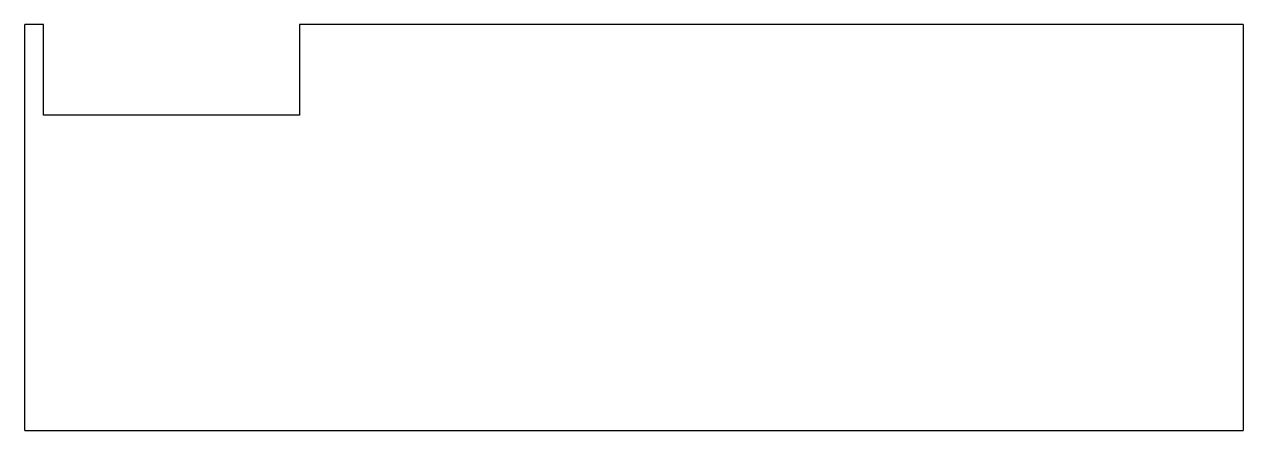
# Model space of a CAD drawing. Header units: metres. Extents: x 10 to 295, y 1 to 96.
import ezdxf

# ---------------------------------------------------------------- set-up
doc = ezdxf.new("R2010")
doc.units = ezdxf.units.M

msp = doc.modelspace()

# ---------------------------------------------------------------- linework, layer by layer
for p, q in [((9.75375, 95.6325), (9.75, 95.5753)), ((9.75, 95.5753), (9.75, 1.02466)), ((9.76007, 95.6643), (9.75375, 95.6325)), ((9.77051, 95.695), (9.76007, 95.6643)), ((9.7849, 95.7242), (9.77051, 95.695)), ((9.80292, 95.7512), (9.7849, 95.7242)), ((9.82437, 95.7756), (9.80292, 95.7512)), ((9.84882, 95.7971), (9.82437, 95.7756)), ((9.87578, 95.8151), (9.84882, 95.7971)), ((9.90495, 95.8295), (9.87578, 95.8151)), ((9.9357, 95.8399), (9.90495, 95.8295)), ((9.96753, 95.8462), (9.9357, 95.8399)), ((10.0247, 95.85), (9.96753, 95.8462)), ((14.2, 95.85), (10.0247, 95.85)), ((14.2, 74.6), (14.2, 95.85)), ((294.975, 95.85), (74.2, 95.85)), ((74.2, 95.85), (74.2, 74.6)), ((295.032, 95.8462), (294.975, 95.85)), ((295.064, 95.8399), (295.032, 95.8462)), ((295.095, 95.8295), (295.064, 95.8399)), ((295.124, 95.8151), (295.095, 95.8295)), ((295.151, 95.7971), (295.124, 95.8151)), ((295.176, 95.7756), (295.151, 95.7971)), ((295.197, 95.7512), (295.176, 95.7756)), ((295.215, 95.7242), (295.197, 95.7512)), ((295.229, 95.695), (295.215, 95.7242)), ((295.24, 95.6643), (295.229, 95.695)), ((295.246, 95.6325), (295.24, 95.6643)), ((295.25, 95.5753), (295.246, 95.6325)), ((295.25, 1.02466), (295.25, 95.5753)), ((74.2, 74.6), (14.2, 74.6)), ((9.75, 1.02466), (9.75375, 0.967529)), ((9.75375, 0.967529), (9.76007, 0.935699)), ((9.76007, 0.935699), (9.77051, 0.904953)), ((9.77051, 0.904953), (9.7849, 0.875778)), ((9.7849, 0.875778), (9.80292, 0.848816)), ((9.80292, 0.848816), (9.82437, 0.824371)), ((9.82437, 0.824371), (9.84882, 0.802917)), ((9.84882, 0.802917), (9.87578, 0.784897)), ((9.87578, 0.784897), (9.90495, 0.770508)), ((9.90495, 0.770508), (9.9357, 0.760071)), ((9.9357, 0.760071), (9.96753, 0.753754)), ((9.96753, 0.753754), (10.0247, 0.75)), ((10.0247, 0.75), (294.975, 0.75)), ((294.975, 0.75), (295.032, 0.753754)), ((295.032, 0.753754), (295.064, 0.760071)), ((295.064, 0.760071), (295.095, 0.770508)), ((295.095, 0.770508), (295.124, 0.784897)), ((295.124, 0.784897), (295.151, 0.802917)), ((295.151, 0.802917), (295.176, 0.824371)), ((295.176, 0.824371), (295.197, 0.848816)), ((295.197, 0.848816), (295.215, 0.875778)), ((295.215, 0.875778), (295.229, 0.904953)), ((295.229, 0.904953), (295.24, 0.935699)), ((295.24, 0.935699), (295.246, 0.967529)), ((295.246, 0.967529), (295.25, 1.02466))]:
    msp.add_line(p, q)

doc.saveas('drawing.dxf')
